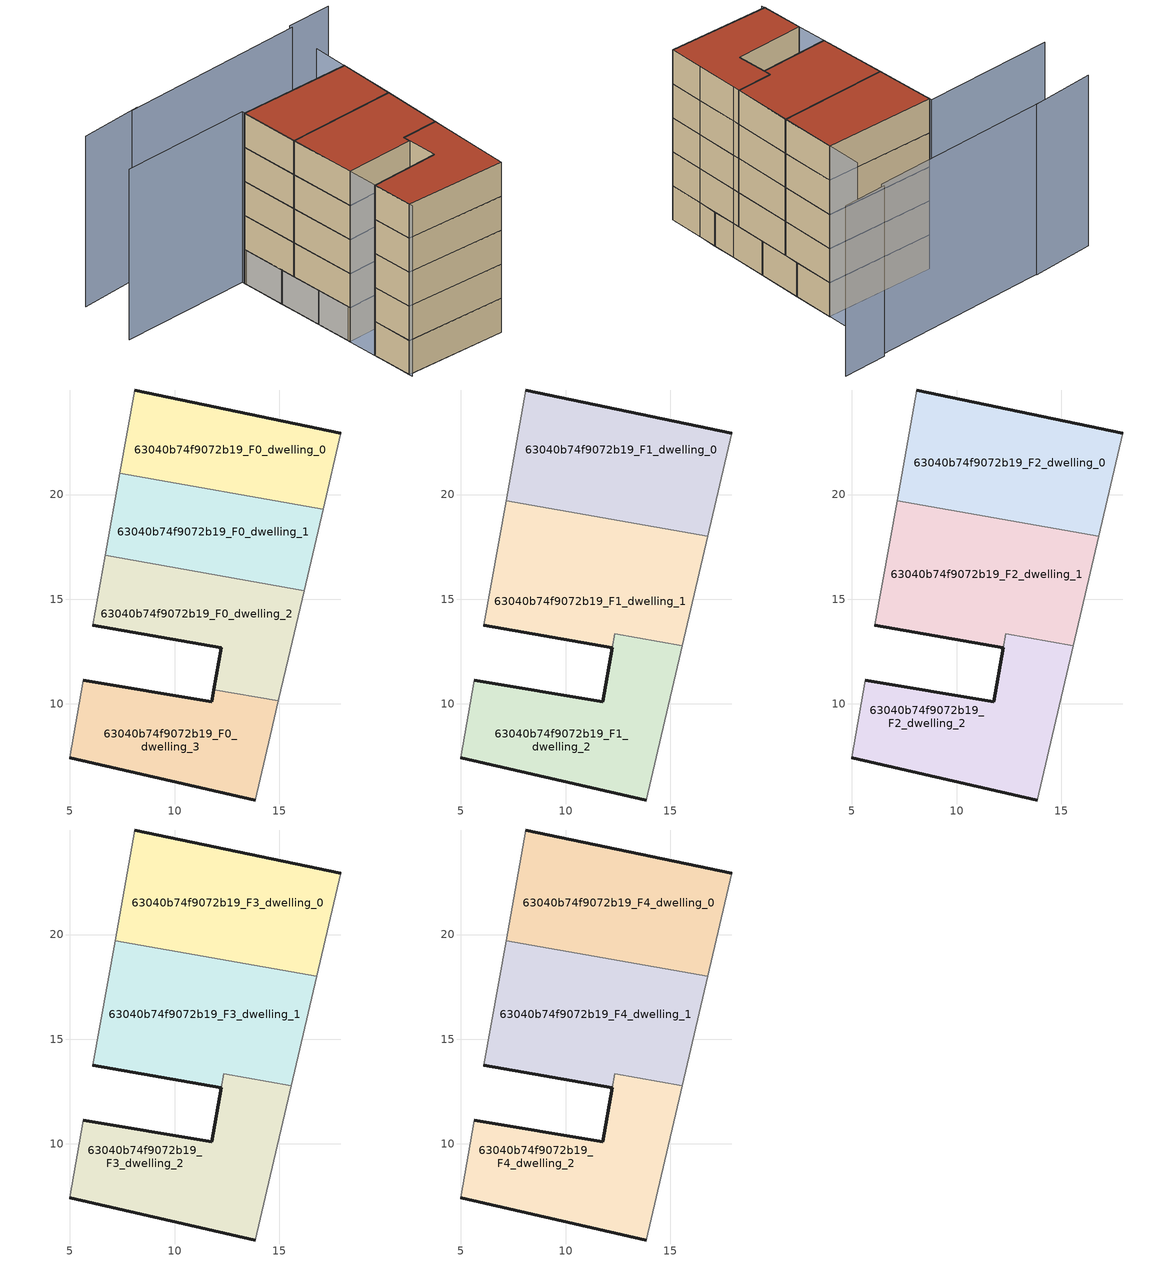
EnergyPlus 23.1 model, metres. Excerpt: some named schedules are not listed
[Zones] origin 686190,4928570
63040b74f9072b19_F0_dwelling_0
 floor ground (EU_floor_Construction): 17.1,19.29 17.95,22.93 8.09,25 7.38,21.01 z0
 wall outside (EU_wall_Construction): 8.09,25 17.95,22.93 z0:3
 wall to 63040b74f9072b19_F0_dwelling_1 (EU_wall_Construction): 17.1,19.29 7.38,21.01 z0:3
 wall adiabatic (EU_wall_Construction): 7.38,21.01 8.09,25 / 17.95,22.93 17.1,19.29 z0:3
63040b74f9072b19_F0_dwelling_1
 floor ground (EU_floor_Construction): 16.19,15.42 17.1,19.29 7.38,21.01 6.69,17.09 z0
 wall to 63040b74f9072b19_F0_dwelling_2 (EU_wall_Construction): 16.19,15.42 6.69,17.09 z0:3
 wall adiabatic (EU_wall_Construction): 6.69,17.09 7.38,21.01 / 17.1,19.29 16.19,15.42 z0:3
63040b74f9072b19_F0_dwelling_2
 floor ground (EU_floor_Construction): 14.96,10.14 15.43,12.16 16.19,15.42 6.69,17.09 6.1,13.75 12.23,12.68 11.88,10.68 z0
 wall outside (EU_wall_Construction): 11.88,10.68 12.23,12.68 6.1,13.75 z0:3
 wall adiabatic (EU_wall_Construction): 6.1,13.75 6.69,17.09 / 16.19,15.42 15.43,12.16 14.96,10.14 z0:3
 wall to 63040b74f9072b19_F0_dwelling_3 (EU_wall_Construction): 14.96,10.14 11.88,10.68 z0:3
63040b74f9072b19_F0_dwelling_3
 floor ground (EU_floor_Construction): 13.86,5.41 14.58,8.49 14.96,10.14 11.88,10.68 11.78,10.09 5.63,11.12 4.98,7.43 z0
 wall outside (EU_wall_Construction): 5.63,11.12 11.78,10.09 11.88,10.68 / 13.86,5.41 4.98,7.43 z0:3
 wall adiabatic (EU_wall_Construction): 4.98,7.43 5.63,11.12 / 14.96,10.14 14.58,8.49 13.86,5.41 z0:3
63040b74f9072b19_F1_dwelling_0
 floor to 63040b74f9072b19_F0_dwelling_0 (EU_floor_Construction): 17.1,19.29 17.95,22.93 8.09,25 7.38,21.01 z3
 floor to 63040b74f9072b19_F0_dwelling_1 (EU_floor_Construction): 16.8,18.01 17.1,19.29 7.38,21.01 7.15,19.71 z3
 wall outside (EU_wall_Construction): 8.09,25 17.95,22.93 z3:6
 wall to 63040b74f9072b19_F1_dwelling_1 (EU_wall_Construction): 16.8,18.01 7.15,19.71 z3:6
 wall adiabatic (EU_wall_Construction): 7.15,19.71 8.09,25 / 17.95,22.93 16.8,18.01 z3:6
63040b74f9072b19_F1_dwelling_1
 floor to 63040b74f9072b19_F0_dwelling_1 (EU_floor_Construction): 16.19,15.42 16.8,18.01 7.15,19.71 6.69,17.09 z3
 floor to 63040b74f9072b19_F0_dwelling_2 (EU_floor_Construction): 15.57,12.78 16.19,15.42 6.69,17.09 6.1,13.75 12.23,12.68 12.34,13.35 z3
 wall outside (EU_wall_Construction): 12.23,12.68 6.1,13.75 z3:6
 wall adiabatic (EU_wall_Construction): 6.1,13.75 7.15,19.71 / 16.8,18.01 15.57,12.78 z3:6
 wall to 63040b74f9072b19_F1_dwelling_2 (EU_wall_Construction): 12.34,13.35 12.23,12.68 / 15.57,12.78 12.35,13.35 z3:6
63040b74f9072b19_F1_dwelling_2
 floor to 63040b74f9072b19_F0_dwelling_2 (EU_floor_Construction): 14.96,10.14 15.43,12.16 15.57,12.78 12.34,13.35 11.88,10.68 z3
 floor to 63040b74f9072b19_F0_dwelling_3 (EU_floor_Construction): 13.86,5.41 14.58,8.49 14.96,10.14 11.88,10.68 11.78,10.09 5.63,11.12 4.98,7.43 z3
 wall outside (EU_wall_Construction): 13.86,5.41 4.98,7.43 / 5.63,11.12 11.78,10.09 12.23,12.68 z3:6
 wall adiabatic (EU_wall_Construction): 4.98,7.43 5.63,11.12 / 15.57,12.78 15.43,12.16 14.58,8.49 13.86,5.41 z3:6
63040b74f9072b19_F2_dwelling_0
 floor to 63040b74f9072b19_F1_dwelling_0 (EU_floor_Construction): 16.8,18.01 17.95,22.93 8.09,25 7.15,19.71 z6
 wall outside (EU_wall_Construction): 8.09,25 17.95,22.93 z6:9
 wall to 63040b74f9072b19_F2_dwelling_1 (EU_wall_Construction): 16.8,18.01 7.15,19.71 z6:9
 wall adiabatic (EU_wall_Construction): 7.15,19.71 8.09,25 / 17.95,22.93 16.8,18.01 z6:9
63040b74f9072b19_F2_dwelling_1
 floor to 63040b74f9072b19_F1_dwelling_1 (EU_floor_Construction): 15.57,12.78 16.8,18.01 7.15,19.71 6.1,13.75 12.23,12.68 12.34,13.35 z6
 wall outside (EU_wall_Construction): 12.23,12.68 6.1,13.75 z6:9
 wall adiabatic (EU_wall_Construction): 6.1,13.75 7.15,19.71 / 16.8,18.01 15.57,12.78 z6:9
 wall to 63040b74f9072b19_F2_dwelling_2 (EU_wall_Construction): 12.34,13.35 12.23,12.68 / 15.57,12.78 12.35,13.35 z6:9
63040b74f9072b19_F2_dwelling_2
 floor to 63040b74f9072b19_F1_dwelling_2 (EU_floor_Construction): 13.86,5.41 14.58,8.49 15.43,12.16 15.57,12.78 12.34,13.35 11.78,10.09 5.63,11.12 4.98,7.43 z6
 wall outside (EU_wall_Construction): 13.86,5.41 4.98,7.43 / 5.63,11.12 11.78,10.09 12.23,12.68 z6:9
 wall adiabatic (EU_wall_Construction): 4.98,7.43 5.63,11.12 / 15.57,12.78 15.43,12.16 14.58,8.49 13.86,5.41 z6:9
63040b74f9072b19_F3_dwelling_0
 floor to 63040b74f9072b19_F2_dwelling_0 (EU_floor_Construction): 16.8,18.01 17.95,22.93 8.09,25 7.15,19.71 z9
 wall outside (EU_wall_Construction): 8.09,25 17.95,22.93 z9:12
 wall to 63040b74f9072b19_F3_dwelling_1 (EU_wall_Construction): 16.8,18.01 7.15,19.71 z9:12
 wall adiabatic (EU_wall_Construction): 7.15,19.71 8.09,25 / 17.95,22.93 16.8,18.01 z9:12
63040b74f9072b19_F3_dwelling_1
 floor to 63040b74f9072b19_F2_dwelling_1 (EU_floor_Construction): 15.57,12.78 16.8,18.01 7.15,19.71 6.1,13.75 12.23,12.68 12.34,13.35 z9
 wall outside (EU_wall_Construction): 12.23,12.68 6.1,13.75 z9:12
 wall adiabatic (EU_wall_Construction): 6.1,13.75 7.15,19.71 / 16.8,18.01 15.57,12.78 z9:12
 wall to 63040b74f9072b19_F3_dwelling_2 (EU_wall_Construction): 12.34,13.35 12.23,12.68 / 15.57,12.78 12.35,13.35 z9:12
63040b74f9072b19_F3_dwelling_2
 floor to 63040b74f9072b19_F2_dwelling_2 (EU_floor_Construction): 13.86,5.41 14.58,8.49 15.43,12.16 15.57,12.78 12.34,13.35 11.78,10.09 5.63,11.12 4.98,7.43 z9
 wall outside (EU_wall_Construction): 13.86,5.41 4.98,7.43 / 5.63,11.12 11.78,10.09 12.23,12.68 z9:12
 wall adiabatic (EU_wall_Construction): 4.98,7.43 5.63,11.12 / 15.57,12.78 15.43,12.16 14.58,8.49 13.86,5.41 z9:12
63040b74f9072b19_F4_dwelling_0
 floor to 63040b74f9072b19_F3_dwelling_0 (EU_floor_Construction): 16.8,18.01 17.95,22.93 8.09,25 7.15,19.71 z12
 wall outside (EU_wall_Construction): 8.09,25 17.95,22.93 z12:15
 wall to 63040b74f9072b19_F4_dwelling_1 (EU_wall_Construction): 16.8,18.01 7.15,19.71 z12:15
 wall adiabatic (EU_wall_Construction): 7.15,19.71 8.09,25 / 17.95,22.93 16.8,18.01 z12:15
 roof outside (EU_roof_Construction): 17.95,22.93 16.8,18.01 7.15,19.71 8.09,25 z15
63040b74f9072b19_F4_dwelling_1
 floor to 63040b74f9072b19_F3_dwelling_1 (EU_floor_Construction): 15.57,12.78 16.8,18.01 7.15,19.71 6.1,13.75 12.23,12.68 12.34,13.35 z12
 wall outside (EU_wall_Construction): 12.23,12.68 6.1,13.75 z12:15
 wall adiabatic (EU_wall_Construction): 6.1,13.75 7.15,19.71 / 16.8,18.01 15.57,12.78 z12:15
 wall to 63040b74f9072b19_F4_dwelling_2 (EU_wall_Construction): 12.34,13.35 12.23,12.68 / 15.57,12.78 12.35,13.35 z12:15
 roof outside (EU_roof_Construction): 16.8,18.01 15.57,12.78 12.34,13.35 12.23,12.68 6.1,13.75 7.15,19.71 z15
63040b74f9072b19_F4_dwelling_2
 floor to 63040b74f9072b19_F3_dwelling_2 (EU_floor_Construction): 13.86,5.41 14.58,8.49 15.43,12.16 15.57,12.78 12.34,13.35 11.78,10.09 5.63,11.12 4.98,7.43 z12
 wall outside (EU_wall_Construction): 13.86,5.41 4.98,7.43 / 5.63,11.12 11.78,10.09 12.23,12.68 z12:15
 wall adiabatic (EU_wall_Construction): 4.98,7.43 5.63,11.12 / 15.57,12.78 15.43,12.16 14.58,8.49 13.86,5.41 z12:15
 roof outside (EU_roof_Construction): 15.57,12.78 15.43,12.16 14.58,8.49 13.86,5.41 4.98,7.43 5.63,11.12 11.78,10.09 12.35,13.35 z15
shading: 13.86,5.41 18.62,25.98 / -3.39,27.25 8.13,25.21 / 8.13,25.21 4.93,7.15 / 23.98,28.87 20.01,29.53 / 4.01,31.91 -1.59,32.62 / 19.96,29.24 3.41,31.99 z0:15
[Building]
EU S2 Campaign: North Axis=0; Terrain=City; Solar Distribution=FullExterior
[Site:Location]
Bologna: Latitude=44.5; Longitude=11.25; Time Zone=1; Elevation=37
[SizingPeriod:WeatherFileDays]
AnnualSizingPeriod: Begin Month=1; Begin Day of Month=1; End Month=12; End Day of Month=31; Day of Week for Start Day=Monday; Use Weather File Daylight Saving Period=No; Use Weather File Rain and Snow Indicators=No
[MATERIAL]
EU_InternalMass_Material: Roughness=MediumRough; Thickness=0.1; Conductivity=1; Density=1800; Specific Heat=900; Thermal Absorptance=0.9; Solar Absorptance=0.7; Visible Absorptance=0.7
[MATERIAL:NOMASS] Roughness=MediumRough; Thermal Absorptance=0.9; Solar Absorptance=0.7; Visible Absorptance=0.7
Name | Thermal Resistance
EU_wall_NoMass | 0.905828
EU_roof_NoMass | 0.37593
EU_floor_NoMass | 0.67114
[CONSTRUCTION]
EU_wall_Construction: EU_wall_NoMass
EU_roof_Construction: EU_roof_NoMass
EU_floor_Construction: EU_floor_NoMass
EU_InternalMass_Construction: EU_InternalMass_Material
[ZONE] Type=1; Multiplier=1; Ceiling Height=autocalculate; Floor Area=autocalculate; Part of Total Floor Area=Yes
Name | Volume
63040b74f9072b19_F0_dwelling_0 | 116.4
63040b74f9072b19_F1_dwelling_0; 63040b74f9072b19_F2_dwelling_0; 63040b74f9072b19_F3_dwelling_0; 63040b74f9072b19_F4_dwelling_0 | 155.221
63040b74f9072b19_F0_dwelling_1 | 116.409
63040b74f9072b19_F1_dwelling_1; 63040b74f9072b19_F2_dwelling_1; 63040b74f9072b19_F3_dwelling_1; 63040b74f9072b19_F4_dwelling_1 | 167.99
63040b74f9072b19_F0_dwelling_2 | 116.412
63040b74f9072b19_F1_dwelling_2; 63040b74f9072b19_F2_dwelling_2; 63040b74f9072b19_F3_dwelling_2; 63040b74f9072b19_F4_dwelling_2 | 142.435
63040b74f9072b19_F0_dwelling_3 | 116.41
[INTERNALMASS] Construction=EU_InternalMass_Construction
Name | Zone or ZoneList | Surface Area
63040b74f9072b19_F0_dwelling_0_EU_InternalMass | 63040b74f9072b19_F0_dwelling_0 | 38.8002
63040b74f9072b19_F0_dwelling_1_EU_InternalMass | 63040b74f9072b19_F0_dwelling_1 | 38.8033
63040b74f9072b19_F0_dwelling_2_EU_InternalMass | 63040b74f9072b19_F0_dwelling_2 | 38.8042
63040b74f9072b19_F0_dwelling_3_EU_InternalMass | 63040b74f9072b19_F0_dwelling_3 | 38.8031
63040b74f9072b19_F1_dwelling_0_EU_InternalMass | 63040b74f9072b19_F1_dwelling_0 | 51.7404
63040b74f9072b19_F1_dwelling_1_EU_InternalMass | 63040b74f9072b19_F1_dwelling_1 | 55.9965
63040b74f9072b19_F1_dwelling_2_EU_InternalMass | 63040b74f9072b19_F1_dwelling_2 | 47.4795
63040b74f9072b19_F2_dwelling_0_EU_InternalMass | 63040b74f9072b19_F2_dwelling_0 | 51.7404
63040b74f9072b19_F2_dwelling_1_EU_InternalMass | 63040b74f9072b19_F2_dwelling_1 | 55.9965
63040b74f9072b19_F2_dwelling_2_EU_InternalMass | 63040b74f9072b19_F2_dwelling_2 | 47.4795
63040b74f9072b19_F3_dwelling_0_EU_InternalMass | 63040b74f9072b19_F3_dwelling_0 | 51.7404
63040b74f9072b19_F3_dwelling_1_EU_InternalMass | 63040b74f9072b19_F3_dwelling_1 | 55.9965
63040b74f9072b19_F3_dwelling_2_EU_InternalMass | 63040b74f9072b19_F3_dwelling_2 | 47.4795
63040b74f9072b19_F4_dwelling_0_EU_InternalMass | 63040b74f9072b19_F4_dwelling_0 | 51.7404
63040b74f9072b19_F4_dwelling_1_EU_InternalMass | 63040b74f9072b19_F4_dwelling_1 | 55.9965
63040b74f9072b19_F4_dwelling_2_EU_InternalMass | 63040b74f9072b19_F4_dwelling_2 | 47.4795
[OTHEREQUIPMENT] Fuel Type=Electricity; Design Level Calculation Method=Watts/Area; Power per Zone Floor Area=1; Fraction Latent=0; Fraction Radiant=0; Fraction Lost=0; Carbon Dioxide Generation Rate=0; EndUse Subcategory=EU_Step8_InternalGains
Name | Zone or ZoneList or Space or SpaceList | Schedule
EU_Step8_InternalGain_63040b74f9072b19_F0_dwelling_0_f000 | 63040b74f9072b19_F0_dwelling_0 | EU_Step8_GainSchedule_63040b74f9072b19_F0_dwelling_0_f000
EU_Step8_InternalGain_63040b74f9072b19_F0_dwelling_1_f000 | 63040b74f9072b19_F0_dwelling_1 | EU_Step8_GainSchedule_63040b74f9072b19_F0_dwelling_1_f000
EU_Step8_InternalGain_63040b74f9072b19_F0_dwelling_2_f000 | 63040b74f9072b19_F0_dwelling_2 | EU_Step8_GainSchedule_63040b74f9072b19_F0_dwelling_2_f000
EU_Step8_InternalGain_63040b74f9072b19_F0_dwelling_3_f000 | 63040b74f9072b19_F0_dwelling_3 | EU_Step8_GainSchedule_63040b74f9072b19_F0_dwelling_3_f000
EU_Step8_InternalGain_63040b74f9072b19_F1_dwelling_0_f000 | 63040b74f9072b19_F1_dwelling_0 | EU_Step8_GainSchedule_63040b74f9072b19_F1_dwelling_0_f000
EU_Step8_InternalGain_63040b74f9072b19_F1_dwelling_1_f000 | 63040b74f9072b19_F1_dwelling_1 | EU_Step8_GainSchedule_63040b74f9072b19_F1_dwelling_1_f000
EU_Step8_InternalGain_63040b74f9072b19_F1_dwelling_2_f000 | 63040b74f9072b19_F1_dwelling_2 | EU_Step8_GainSchedule_63040b74f9072b19_F1_dwelling_2_f000
EU_Step8_InternalGain_63040b74f9072b19_F2_dwelling_0_f000 | 63040b74f9072b19_F2_dwelling_0 | EU_Step8_GainSchedule_63040b74f9072b19_F2_dwelling_0_f000
EU_Step8_InternalGain_63040b74f9072b19_F2_dwelling_1_f000 | 63040b74f9072b19_F2_dwelling_1 | EU_Step8_GainSchedule_63040b74f9072b19_F2_dwelling_1_f000
EU_Step8_InternalGain_63040b74f9072b19_F2_dwelling_2_f000 | 63040b74f9072b19_F2_dwelling_2 | EU_Step8_GainSchedule_63040b74f9072b19_F2_dwelling_2_f000
EU_Step8_InternalGain_63040b74f9072b19_F3_dwelling_0_f000 | 63040b74f9072b19_F3_dwelling_0 | EU_Step8_GainSchedule_63040b74f9072b19_F3_dwelling_0_f000
EU_Step8_InternalGain_63040b74f9072b19_F3_dwelling_1_f000 | 63040b74f9072b19_F3_dwelling_1 | EU_Step8_GainSchedule_63040b74f9072b19_F3_dwelling_1_f000
EU_Step8_InternalGain_63040b74f9072b19_F3_dwelling_2_f000 | 63040b74f9072b19_F3_dwelling_2 | EU_Step8_GainSchedule_63040b74f9072b19_F3_dwelling_2_f000
EU_Step8_InternalGain_63040b74f9072b19_F4_dwelling_0_f000 | 63040b74f9072b19_F4_dwelling_0 | EU_Step8_GainSchedule_63040b74f9072b19_F4_dwelling_0_f000
EU_Step8_InternalGain_63040b74f9072b19_F4_dwelling_1_f000 | 63040b74f9072b19_F4_dwelling_1 | EU_Step8_GainSchedule_63040b74f9072b19_F4_dwelling_1_f000
EU_Step8_InternalGain_63040b74f9072b19_F4_dwelling_2_f000 | 63040b74f9072b19_F4_dwelling_2 | EU_Step8_GainSchedule_63040b74f9072b19_F4_dwelling_2_f000
[ZONEVENTILATION:DESIGNFLOWRATE] Schedule=EU_AlwaysOn; Design Flow Rate Calculation Method=AirChanges/Hour; Air Changes per Hour=0.73129; Ventilation Type=Natural; Fan Pressure Rise=0; Fan Total Efficiency=1; Constant Term Coefficient=1; Temperature Term Coefficient=0; Velocity Term Coefficient=0; Velocity Squared Term Coefficient=0; Minimum Indoor Temperature=-100; Maximum Indoor Temperature=100; Delta Temperature=-100; Minimum Outdoor Temperature=-100; Maximum Outdoor Temperature=100; Maximum Wind Speed=40
Name | Zone or ZoneList or Space or SpaceList
EU_ConstantAir_63040b74f9072b19_F0_dwelling_0 | 63040b74f9072b19_F0_dwelling_0
EU_ConstantAir_63040b74f9072b19_F0_dwelling_1 | 63040b74f9072b19_F0_dwelling_1
EU_ConstantAir_63040b74f9072b19_F0_dwelling_2 | 63040b74f9072b19_F0_dwelling_2
EU_ConstantAir_63040b74f9072b19_F0_dwelling_3 | 63040b74f9072b19_F0_dwelling_3
EU_ConstantAir_63040b74f9072b19_F1_dwelling_0 | 63040b74f9072b19_F1_dwelling_0
EU_ConstantAir_63040b74f9072b19_F1_dwelling_1 | 63040b74f9072b19_F1_dwelling_1
EU_ConstantAir_63040b74f9072b19_F1_dwelling_2 | 63040b74f9072b19_F1_dwelling_2
EU_ConstantAir_63040b74f9072b19_F2_dwelling_0 | 63040b74f9072b19_F2_dwelling_0
EU_ConstantAir_63040b74f9072b19_F2_dwelling_1 | 63040b74f9072b19_F2_dwelling_1
EU_ConstantAir_63040b74f9072b19_F2_dwelling_2 | 63040b74f9072b19_F2_dwelling_2
EU_ConstantAir_63040b74f9072b19_F3_dwelling_0 | 63040b74f9072b19_F3_dwelling_0
EU_ConstantAir_63040b74f9072b19_F3_dwelling_1 | 63040b74f9072b19_F3_dwelling_1
EU_ConstantAir_63040b74f9072b19_F3_dwelling_2 | 63040b74f9072b19_F3_dwelling_2
EU_ConstantAir_63040b74f9072b19_F4_dwelling_0 | 63040b74f9072b19_F4_dwelling_0
EU_ConstantAir_63040b74f9072b19_F4_dwelling_1 | 63040b74f9072b19_F4_dwelling_1
EU_ConstantAir_63040b74f9072b19_F4_dwelling_2 | 63040b74f9072b19_F4_dwelling_2
[HVACTEMPLATE:THERMOSTAT] Constant Heating Setpoint=20; Constant Cooling Setpoint=50
EU_HeatOnly_63040b74f9072b19_F0_dwelling_0; EU_HeatOnly_63040b74f9072b19_F0_dwelling_1; EU_HeatOnly_63040b74f9072b19_F0_dwelling_2; EU_HeatOnly_63040b74f9072b19_F0_dwelling_3; EU_HeatOnly_63040b74f9072b19_F1_dwelling_0; EU_HeatOnly_63040b74f9072b19_F1_dwelling_1; EU_HeatOnly_63040b74f9072b19_F1_dwelling_2; EU_HeatOnly_63040b74f9072b19_F2_dwelling_0; EU_HeatOnly_63040b74f9072b19_F2_dwelling_1; EU_HeatOnly_63040b74f9072b19_F2_dwelling_2; EU_HeatOnly_63040b74f9072b19_F3_dwelling_0; EU_HeatOnly_63040b74f9072b19_F3_dwelling_1; EU_HeatOnly_63040b74f9072b19_F3_dwelling_2; EU_HeatOnly_63040b74f9072b19_F4_dwelling_0; EU_HeatOnly_63040b74f9072b19_F4_dwelling_1; EU_HeatOnly_63040b74f9072b19_F4_dwelling_2
[HVACTEMPLATE:ZONE:IDEALLOADSAIRSYSTEM] System Availability Schedule=EU_AlwaysOn; Maximum Heating Supply Air Temperature=50; Minimum Cooling Supply Air Temperature=13; Maximum Heating Supply Air Humidity Ratio=0.0156; Minimum Cooling Supply Air Humidity Ratio=0.0077; Heating Limit=NoLimit; Cooling Limit=NoLimit; Heating Availability Schedule=EU_AlwaysOn; Cooling Availability Schedule=EU_CoolingOff; Dehumidification Control Type=ConstantSensibleHeatRatio; Cooling Sensible Heat Ratio=0.7; Dehumidification Setpoint=60; Humidification Control Type=None; Humidification Setpoint=30; Outdoor Air Method=None; Outdoor Air Flow Rate per Person=0.00944; Outdoor Air Flow Rate per Zone Floor Area=0; Outdoor Air Flow Rate per Zone=0; Demand Controlled Ventilation Type=None; Outdoor Air Economizer Type=NoEconomizer; Heat Recovery Type=None; Sensible Heat Recovery Effectiveness=0.7; Latent Heat Recovery Effectiveness=0.65
Name | Template Thermostat
63040b74f9072b19_F0_dwelling_0 | EU_HeatOnly_63040b74f9072b19_F0_dwelling_0
63040b74f9072b19_F0_dwelling_1 | EU_HeatOnly_63040b74f9072b19_F0_dwelling_1
63040b74f9072b19_F0_dwelling_2 | EU_HeatOnly_63040b74f9072b19_F0_dwelling_2
63040b74f9072b19_F0_dwelling_3 | EU_HeatOnly_63040b74f9072b19_F0_dwelling_3
63040b74f9072b19_F1_dwelling_0 | EU_HeatOnly_63040b74f9072b19_F1_dwelling_0
63040b74f9072b19_F1_dwelling_1 | EU_HeatOnly_63040b74f9072b19_F1_dwelling_1
63040b74f9072b19_F1_dwelling_2 | EU_HeatOnly_63040b74f9072b19_F1_dwelling_2
63040b74f9072b19_F2_dwelling_0 | EU_HeatOnly_63040b74f9072b19_F2_dwelling_0
63040b74f9072b19_F2_dwelling_1 | EU_HeatOnly_63040b74f9072b19_F2_dwelling_1
63040b74f9072b19_F2_dwelling_2 | EU_HeatOnly_63040b74f9072b19_F2_dwelling_2
63040b74f9072b19_F3_dwelling_0 | EU_HeatOnly_63040b74f9072b19_F3_dwelling_0
63040b74f9072b19_F3_dwelling_1 | EU_HeatOnly_63040b74f9072b19_F3_dwelling_1
63040b74f9072b19_F3_dwelling_2 | EU_HeatOnly_63040b74f9072b19_F3_dwelling_2
